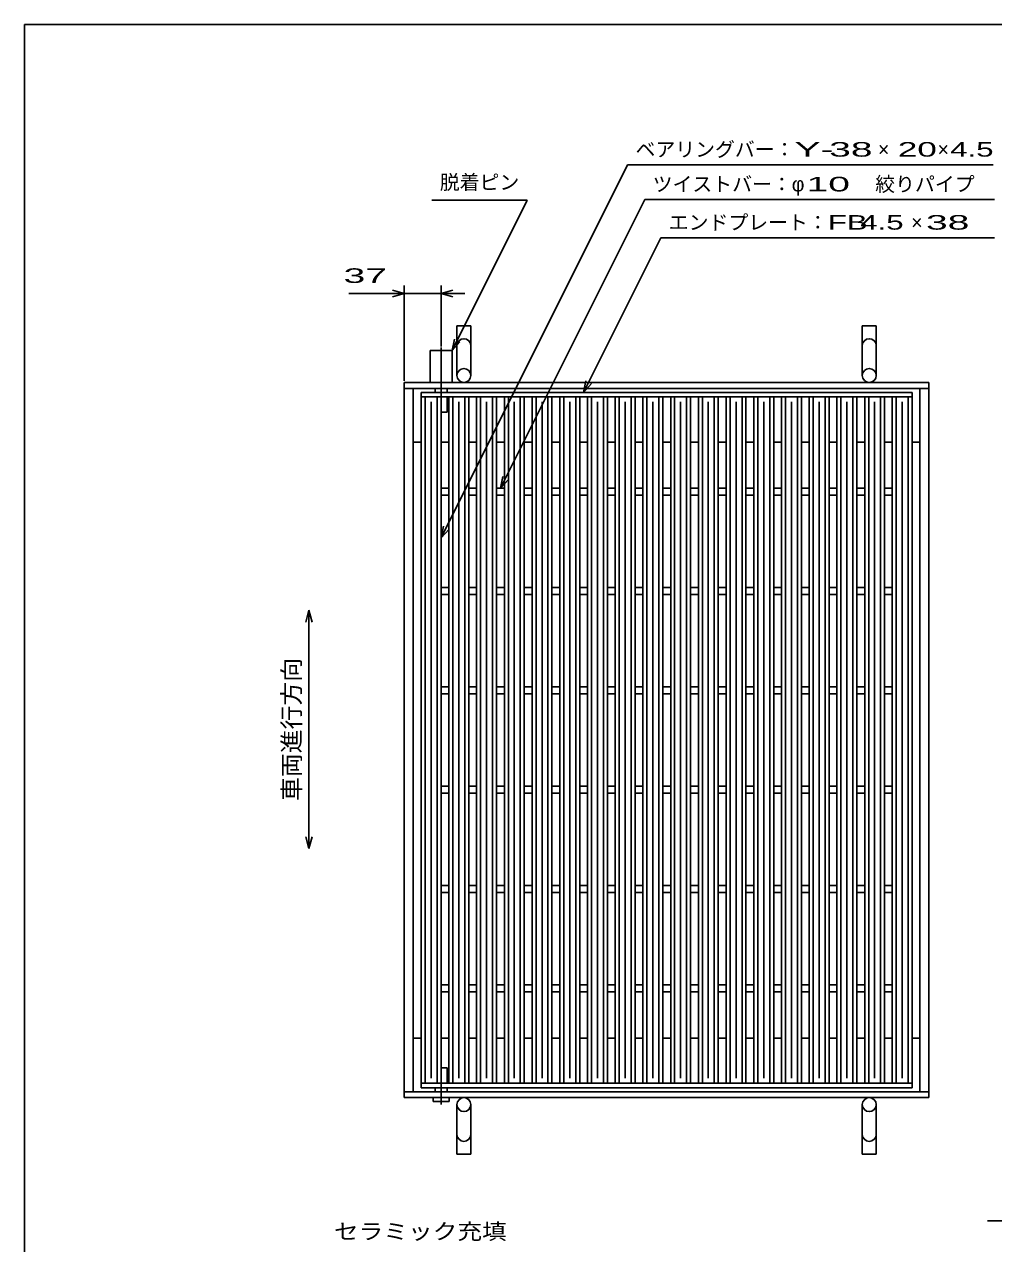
# Model space of a CAD drawing. Units: millimetres, scale not verified. Extents: x -1456 to 1379, y -1028 to 847.
# Drawn here: x -1389 to -413, y -380 to 847 of the extents above; entities that cross this region are included whole.
import ezdxf
from ezdxf.enums import TextEntityAlignment as Align

# ---------------------------------------------------------------- set-up
doc = ezdxf.new("R2010")
doc.units = ezdxf.units.MM
doc.header["$LTSCALE"] = 8
doc.linetypes.add('LONG_DASHED_DOTTED', pattern=[15.25, 12, -1.5, 0.25, -1.5])
for name, color, linetype, lineweight in [('0_2', 150, 'Continuous', 25), ('16', 3, 'Continuous', 25), ('19', 6, 'Continuous', 25), ('22', 4, 'Continuous', 25)]:
    doc.layers.add(name, color=color, linetype=linetype, lineweight=lineweight)
doc.styles.add('ベクトル', font='')
doc.styles.get('ベクトル').set_extended_font_data('ベクトル')

msp = doc.modelspace()

# ---------------------------------------------------------------- linework, layer by layer
at = {"layer": '0_2'}
for p, q in [((-1388.8, -912.8), (-1388.8, 847.2)), ((-1388.8, 847.2), (1379.2, 847.2))]:
    msp.add_line(p, q, dxfattribs=at)
at = {"layer": '0_2', "color": 4}
for p, q in [((-1102.4, 257.466), (-1105.6, 245.466)), ((-1099.2, 245.466), (-1102.4, 257.466)), ((-1102.4, 257.466), (-1102.4, 17.466)), ((-1102.4, 17.466), (-1105.6, 29.466)), ((-1099.2, 29.466), (-1102.4, 17.466))]:
    msp.add_line(p, q, dxfattribs=at)
at = {"layer": '16'}
for p, q in [((-989.4, 476.8), (-495.4, 476.8)), ((-989.4, 472.3), (-989.4, 476.8)), ((-989.4, 472.3), (-495.4, 472.3)), ((-989.4, -218.7), (-989.4, 472.3)), ((-989.4, 472.3), (-969.4, 472.3)), ((-985.4, -218.7), (-985.4, 472.3)), ((-979.4, -213.7), (-979.4, 467.3)), ((-973.4, -218.7), (-973.4, 472.3)), ((-969.4, -218.7), (-969.4, 472.3)), ((-961.5, -218.7), (-961.5, 472.3)), ((-961.5, 472.3), (-941.5, 472.3)), ((-957.5, -218.7), (-957.5, 472.3)), ((-951.5, -213.7), (-951.5, 467.3)), ((-945.5, -218.7), (-945.5, 472.3)), ((-941.5, -218.7), (-941.5, 472.3)), ((-933.6, -218.7), (-933.6, 472.3)), ((-933.6, 472.3), (-913.6, 472.3)), ((-929.6, -218.7), (-929.6, 472.3)), ((-923.6, -213.7), (-923.6, 467.3)), ((-917.6, -218.7), (-917.6, 472.3)), ((-913.6, -218.7), (-913.6, 472.3)), ((-905.7, -218.7), (-905.7, 472.3)), ((-905.7, 472.3), (-885.7, 472.3)), ((-901.7, -218.7), (-901.7, 472.3)), ((-895.7, -213.7), (-895.7, 467.3)), ((-889.7, -218.7), (-889.7, 472.3)), ((-885.7, -218.7), (-885.7, 472.3)), ((-877.8, -218.7), (-877.8, 472.3)), ((-877.8, 472.3), (-857.8, 472.3)), ((-873.8, -218.7), (-873.8, 472.3)), ((-867.8, -213.7), (-867.8, 467.3)), ((-861.8, -218.7), (-861.8, 472.3)), ((-857.8, -218.7), (-857.8, 472.3)), ((-849.9, -218.7), (-849.9, 472.3)), ((-849.9, 472.3), (-829.9, 472.3)), ((-845.9, -218.7), (-845.9, 472.3)), ((-839.9, -213.7), (-839.9, 467.3)), ((-833.9, -218.7), (-833.9, 472.3)), ((-829.9, -218.7), (-829.9, 472.3)), ((-822, -218.7), (-822, 472.3)), ((-822, 472.3), (-802, 472.3)), ((-818, -218.7), (-818, 472.3)), ((-812, -213.7), (-812, 467.3)), ((-806, -218.7), (-806, 472.3)), ((-802, -218.7), (-802, 472.3)), ((-794.1, -218.7), (-794.1, 472.3)), ((-794.1, 472.3), (-774.1, 472.3)), ((-790.1, -218.7), (-790.1, 472.3)), ((-784.1, -213.7), (-784.1, 467.3)), ((-778.1, -218.7), (-778.1, 472.3)), ((-774.1, -218.7), (-774.1, 472.3)), ((-766.2, -218.7), (-766.2, 472.3)), ((-766.2, 472.3), (-746.2, 472.3)), ((-762.2, -218.7), (-762.2, 472.3)), ((-756.2, -213.7), (-756.2, 467.3)), ((-750.2, -218.7), (-750.2, 472.3)), ((-746.2, -218.7), (-746.2, 472.3)), ((-738.3, -218.7), (-738.3, 472.3)), ((-738.3, 472.3), (-718.3, 472.3)), ((-734.3, -218.7), (-734.3, 472.3)), ((-728.3, -213.7), (-728.3, 467.3)), ((-722.3, -218.7), (-722.3, 472.3)), ((-718.3, -218.7), (-718.3, 472.3)), ((-710.4, -218.7), (-710.4, 472.3)), ((-710.4, 472.3), (-690.4, 472.3)), ((-706.4, -218.7), (-706.4, 472.3)), ((-700.4, -213.7), (-700.4, 467.3)), ((-694.4, -218.7), (-694.4, 472.3)), ((-690.4, -218.7), (-690.4, 472.3)), ((-682.5, -218.7), (-682.5, 472.3)), ((-682.5, 472.3), (-662.5, 472.3)), ((-678.5, -218.7), (-678.5, 472.3)), ((-672.5, -213.7), (-672.5, 467.3)), ((-666.5, -218.7), (-666.5, 472.3)), ((-662.5, -218.7), (-662.5, 472.3)), ((-654.6, -218.7), (-654.6, 472.3)), ((-654.6, 472.3), (-634.6, 472.3)), ((-650.6, -218.7), (-650.6, 472.3)), ((-644.6, -213.7), (-644.6, 467.3)), ((-638.6, -218.7), (-638.6, 472.3)), ((-634.6, -218.7), (-634.6, 472.3)), ((-626.7, -218.7), (-626.7, 472.3)), ((-626.7, 472.3), (-606.7, 472.3)), ((-622.7, -218.7), (-622.7, 472.3)), ((-616.7, -213.7), (-616.7, 467.3)), ((-610.7, -218.7), (-610.7, 472.3)), ((-606.7, -218.7), (-606.7, 472.3)), ((-598.8, -218.7), (-598.8, 472.3)), ((-598.8, 472.3), (-578.8, 472.3)), ((-594.8, -218.7), (-594.8, 472.3)), ((-588.8, -213.7), (-588.8, 467.3)), ((-582.8, -218.7), (-582.8, 472.3)), ((-578.8, -218.7), (-578.8, 472.3)), ((-570.9, -218.7), (-570.9, 472.3)), ((-570.9, 472.3), (-550.9, 472.3)), ((-566.9, -218.7), (-566.9, 472.3)), ((-560.9, -213.7), (-560.9, 467.3)), ((-554.9, -218.7), (-554.9, 472.3)), ((-550.9, -218.7), (-550.9, 472.3)), ((-543, -218.7), (-543, 472.3)), ((-543, 472.3), (-523, 472.3)), ((-539, -218.7), (-539, 472.3)), ((-533, -213.7), (-533, 467.3)), ((-527, -218.7), (-527, 472.3)), ((-523, -218.7), (-523, 472.3)), ((-515.4, -218.7), (-515.4, 472.3)), ((-515.4, 472.3), (-495.4, 472.3)), ((-511.4, -218.7), (-511.4, 472.3)), ((-505.4, -213.7), (-505.4, 467.3)), ((-499.4, -218.7), (-499.4, 472.3)), ((-495.4, 472.3), (-495.4, 476.8)), ((-495.4, -218.7), (-495.4, 472.3)), ((-969.4, 380.3), (-961.5, 380.3)), ((-969.4, 373.3), (-961.5, 373.3)), ((-941.5, 380.3), (-933.6, 380.3)), ((-941.5, 373.3), (-933.6, 373.3)), ((-913.6, 380.3), (-905.7, 380.3)), ((-913.6, 373.3), (-905.7, 373.3)), ((-885.7, 380.3), (-877.8, 380.3)), ((-885.7, 373.3), (-877.8, 373.3)), ((-857.8, 380.3), (-849.9, 380.3)), ((-857.8, 373.3), (-849.9, 373.3)), ((-829.9, 380.3), (-822, 380.3)), ((-829.9, 373.3), (-822, 373.3)), ((-802, 380.3), (-794.1, 380.3)), ((-802, 373.3), (-794.1, 373.3)), ((-774.1, 380.3), (-766.2, 380.3)), ((-774.1, 373.3), (-766.2, 373.3)), ((-746.2, 380.3), (-738.3, 380.3)), ((-746.2, 373.3), (-738.3, 373.3)), ((-718.3, 380.3), (-710.4, 380.3)), ((-718.3, 373.3), (-710.4, 373.3)), ((-690.4, 380.3), (-682.5, 380.3)), ((-690.4, 373.3), (-682.5, 373.3)), ((-662.5, 380.3), (-654.6, 380.3)), ((-662.5, 373.3), (-654.6, 373.3)), ((-634.6, 380.3), (-626.7, 380.3)), ((-634.6, 373.3), (-626.7, 373.3)), ((-606.7, 380.3), (-598.8, 380.3)), ((-606.7, 373.3), (-598.8, 373.3)), ((-578.8, 380.3), (-570.9, 380.3)), ((-578.8, 373.3), (-570.9, 373.3)), ((-550.9, 380.3), (-543, 380.3)), ((-550.9, 373.3), (-543, 373.3)), ((-523, 380.3), (-515.4, 380.3)), ((-523, 373.3), (-515.4, 373.3)), ((-969.4, 280.3), (-961.5, 280.3)), ((-969.4, 273.3), (-961.5, 273.3)), ((-941.5, 280.3), (-933.6, 280.3)), ((-941.5, 273.3), (-933.6, 273.3)), ((-913.6, 280.3), (-905.7, 280.3)), ((-913.6, 273.3), (-905.7, 273.3)), ((-885.7, 280.3), (-877.8, 280.3)), ((-885.7, 273.3), (-877.8, 273.3)), ((-857.8, 280.3), (-849.9, 280.3)), ((-857.8, 273.3), (-849.9, 273.3)), ((-829.9, 280.3), (-822, 280.3)), ((-829.9, 273.3), (-822, 273.3)), ((-802, 280.3), (-794.1, 280.3)), ((-802, 273.3), (-794.1, 273.3)), ((-774.1, 280.3), (-766.2, 280.3)), ((-774.1, 273.3), (-766.2, 273.3)), ((-746.2, 280.3), (-738.3, 280.3)), ((-746.2, 273.3), (-738.3, 273.3)), ((-718.3, 280.3), (-710.4, 280.3)), ((-718.3, 273.3), (-710.4, 273.3)), ((-690.4, 280.3), (-682.5, 280.3)), ((-690.4, 273.3), (-682.5, 273.3)), ((-662.5, 280.3), (-654.6, 280.3)), ((-662.5, 273.3), (-654.6, 273.3)), ((-634.6, 280.3), (-626.7, 280.3)), ((-634.6, 273.3), (-626.7, 273.3)), ((-606.7, 280.3), (-598.8, 280.3)), ((-606.7, 273.3), (-598.8, 273.3)), ((-578.8, 280.3), (-570.9, 280.3)), ((-578.8, 273.3), (-570.9, 273.3)), ((-550.9, 280.3), (-543, 280.3)), ((-550.9, 273.3), (-543, 273.3)), ((-523, 280.3), (-515.4, 280.3)), ((-523, 273.3), (-515.4, 273.3)), ((-969.4, 180.3), (-961.5, 180.3)), ((-969.4, 173.3), (-961.5, 173.3)), ((-941.5, 180.3), (-933.6, 180.3)), ((-941.5, 173.3), (-933.6, 173.3)), ((-913.6, 180.3), (-905.7, 180.3)), ((-913.6, 173.3), (-905.7, 173.3)), ((-885.7, 180.3), (-877.8, 180.3)), ((-885.7, 173.3), (-877.8, 173.3)), ((-857.8, 180.3), (-849.9, 180.3)), ((-857.8, 173.3), (-849.9, 173.3)), ((-829.9, 180.3), (-822, 180.3)), ((-829.9, 173.3), (-822, 173.3)), ((-802, 180.3), (-794.1, 180.3)), ((-802, 173.3), (-794.1, 173.3)), ((-774.1, 180.3), (-766.2, 180.3)), ((-774.1, 173.3), (-766.2, 173.3)), ((-746.2, 180.3), (-738.3, 180.3)), ((-746.2, 173.3), (-738.3, 173.3)), ((-718.3, 180.3), (-710.4, 180.3)), ((-718.3, 173.3), (-710.4, 173.3)), ((-690.4, 180.3), (-682.5, 180.3)), ((-690.4, 173.3), (-682.5, 173.3)), ((-662.5, 180.3), (-654.6, 180.3)), ((-662.5, 173.3), (-654.6, 173.3)), ((-634.6, 180.3), (-626.7, 180.3)), ((-634.6, 173.3), (-626.7, 173.3)), ((-606.7, 180.3), (-598.8, 180.3)), ((-606.7, 173.3), (-598.8, 173.3)), ((-578.8, 180.3), (-570.9, 180.3)), ((-578.8, 173.3), (-570.9, 173.3)), ((-550.9, 180.3), (-543, 180.3)), ((-550.9, 173.3), (-543, 173.3)), ((-523, 180.3), (-515.4, 180.3)), ((-523, 173.3), (-515.4, 173.3)), ((-969.4, 80.3), (-961.5, 80.3)), ((-941.5, 80.3), (-933.6, 80.3)), ((-913.6, 80.3), (-905.7, 80.3)), ((-885.7, 80.3), (-877.8, 80.3)), ((-857.8, 80.3), (-849.9, 80.3)), ((-829.9, 80.3), (-822, 80.3)), ((-802, 80.3), (-794.1, 80.3)), ((-774.1, 80.3), (-766.2, 80.3)), ((-746.2, 80.3), (-738.3, 80.3)), ((-718.3, 80.3), (-710.4, 80.3)), ((-690.4, 80.3), (-682.5, 80.3)), ((-662.5, 80.3), (-654.6, 80.3)), ((-634.6, 80.3), (-626.7, 80.3)), ((-606.7, 80.3), (-598.8, 80.3)), ((-578.8, 80.3), (-570.9, 80.3)), ((-550.9, 80.3), (-543, 80.3)), ((-523, 80.3), (-515.4, 80.3)), ((-969.4, 73.3), (-961.5, 73.3)), ((-941.5, 73.3), (-933.6, 73.3)), ((-913.6, 73.3), (-905.7, 73.3)), ((-885.7, 73.3), (-877.8, 73.3)), ((-857.8, 73.3), (-849.9, 73.3)), ((-829.9, 73.3), (-822, 73.3)), ((-802, 73.3), (-794.1, 73.3)), ((-774.1, 73.3), (-766.2, 73.3)), ((-746.2, 73.3), (-738.3, 73.3)), ((-718.3, 73.3), (-710.4, 73.3)), ((-690.4, 73.3), (-682.5, 73.3)), ((-662.5, 73.3), (-654.6, 73.3)), ((-634.6, 73.3), (-626.7, 73.3)), ((-606.7, 73.3), (-598.8, 73.3)), ((-578.8, 73.3), (-570.9, 73.3)), ((-550.9, 73.3), (-543, 73.3)), ((-523, 73.3), (-515.4, 73.3)), ((-969.4, -19.7), (-961.5, -19.7)), ((-941.5, -19.7), (-933.6, -19.7)), ((-913.6, -19.7), (-905.7, -19.7)), ((-885.7, -19.7), (-877.8, -19.7)), ((-857.8, -19.7), (-849.9, -19.7)), ((-829.9, -19.7), (-822, -19.7)), ((-802, -19.7), (-794.1, -19.7)), ((-774.1, -19.7), (-766.2, -19.7)), ((-746.2, -19.7), (-738.3, -19.7)), ((-718.3, -19.7), (-710.4, -19.7)), ((-690.4, -19.7), (-682.5, -19.7)), ((-662.5, -19.7), (-654.6, -19.7)), ((-634.6, -19.7), (-626.7, -19.7)), ((-606.7, -19.7), (-598.8, -19.7)), ((-578.8, -19.7), (-570.9, -19.7)), ((-550.9, -19.7), (-543, -19.7)), ((-523, -19.7), (-515.4, -19.7)), ((-969.4, -26.7), (-961.5, -26.7)), ((-941.5, -26.7), (-933.6, -26.7)), ((-913.6, -26.7), (-905.7, -26.7)), ((-885.7, -26.7), (-877.8, -26.7)), ((-857.8, -26.7), (-849.9, -26.7)), ((-829.9, -26.7), (-822, -26.7)), ((-802, -26.7), (-794.1, -26.7)), ((-774.1, -26.7), (-766.2, -26.7)), ((-746.2, -26.7), (-738.3, -26.7)), ((-718.3, -26.7), (-710.4, -26.7)), ((-690.4, -26.7), (-682.5, -26.7)), ((-662.5, -26.7), (-654.6, -26.7)), ((-634.6, -26.7), (-626.7, -26.7)), ((-606.7, -26.7), (-598.8, -26.7)), ((-578.8, -26.7), (-570.9, -26.7)), ((-550.9, -26.7), (-543, -26.7)), ((-523, -26.7), (-515.4, -26.7)), ((-969.4, -119.7), (-961.5, -119.7)), ((-941.5, -119.7), (-933.6, -119.7)), ((-913.6, -119.7), (-905.7, -119.7)), ((-885.7, -119.7), (-877.8, -119.7)), ((-857.8, -119.7), (-849.9, -119.7)), ((-829.9, -119.7), (-822, -119.7)), ((-802, -119.7), (-794.1, -119.7)), ((-774.1, -119.7), (-766.2, -119.7)), ((-746.2, -119.7), (-738.3, -119.7)), ((-718.3, -119.7), (-710.4, -119.7)), ((-690.4, -119.7), (-682.5, -119.7)), ((-662.5, -119.7), (-654.6, -119.7)), ((-634.6, -119.7), (-626.7, -119.7)), ((-606.7, -119.7), (-598.8, -119.7)), ((-578.8, -119.7), (-570.9, -119.7)), ((-550.9, -119.7), (-543, -119.7)), ((-523, -119.7), (-515.4, -119.7)), ((-969.4, -126.7), (-961.5, -126.7)), ((-941.5, -126.7), (-933.6, -126.7)), ((-913.6, -126.7), (-905.7, -126.7)), ((-885.7, -126.7), (-877.8, -126.7)), ((-857.8, -126.7), (-849.9, -126.7)), ((-829.9, -126.7), (-822, -126.7)), ((-802, -126.7), (-794.1, -126.7)), ((-774.1, -126.7), (-766.2, -126.7)), ((-746.2, -126.7), (-738.3, -126.7)), ((-718.3, -126.7), (-710.4, -126.7)), ((-690.4, -126.7), (-682.5, -126.7)), ((-662.5, -126.7), (-654.6, -126.7)), ((-634.6, -126.7), (-626.7, -126.7)), ((-606.7, -126.7), (-598.8, -126.7)), ((-578.8, -126.7), (-570.9, -126.7)), ((-550.9, -126.7), (-543, -126.7)), ((-523, -126.7), (-515.4, -126.7)), ((-989.4, -218.7), (-495.4, -218.7)), ((-989.4, -223.2), (-989.4, -218.7)), ((-989.4, -218.7), (-969.4, -218.7)), ((-961.5, -218.7), (-941.5, -218.7)), ((-933.6, -218.7), (-913.6, -218.7)), ((-905.7, -218.7), (-885.7, -218.7)), ((-877.8, -218.7), (-857.8, -218.7)), ((-849.9, -218.7), (-829.9, -218.7)), ((-822, -218.7), (-802, -218.7)), ((-794.1, -218.7), (-774.1, -218.7)), ((-766.2, -218.7), (-746.2, -218.7)), ((-738.3, -218.7), (-718.3, -218.7)), ((-710.4, -218.7), (-690.4, -218.7)), ((-682.5, -218.7), (-662.5, -218.7)), ((-654.6, -218.7), (-634.6, -218.7)), ((-626.7, -218.7), (-606.7, -218.7)), ((-598.8, -218.7), (-578.8, -218.7)), ((-570.9, -218.7), (-550.9, -218.7)), ((-543, -218.7), (-523, -218.7)), ((-515.4, -218.7), (-495.4, -218.7)), ((-495.4, -223.2), (-495.4, -218.7)), ((-989.4, -223.2), (-495.4, -223.2))]:
    msp.add_line(p, q, dxfattribs=at)
at = {"layer": '19'}
for p, q in [((-953.4, 493.8), (-953.4, 543.8)), ((-953.4, 543.8), (-939.4, 543.8)), ((-939.4, 493.8), (-939.4, 543.8)), ((-545.4, 493.8), (-545.4, 543.8)), ((-545.4, 543.8), (-531.4, 543.8)), ((-531.4, 493.8), (-531.4, 543.8)), ((-980.4, 486.8), (-980.4, 518.8)), ((-980.4, 518.8), (-958.4, 518.8)), ((-958.4, 518.8), (-958.4, 486.8)), ((-1006.4, 486.8), (-478.4, 486.8)), ((-1006.4, -233.2), (-1006.4, 486.8)), ((-1006.4, 480.8), (-478.4, 480.8)), ((-997.4, -227.2), (-997.4, 480.8)), ((-975.4, 476.8), (-975.4, 480.8)), ((-963.4, 476.8), (-963.4, 480.8)), ((-487.4, -227.2), (-487.4, 480.8)), ((-478.4, -233.2), (-478.4, 486.8)), ((-963.4, 456.8), (-963.4, 472.3)), ((-969.4, 456.8), (-963.4, 456.8)), ((-997.4, 426.8), (-989.4, 426.8)), ((-969.4, 426.8), (-961.5, 426.8)), ((-941.5, 426.8), (-933.6, 426.8)), ((-913.6, 426.8), (-905.7, 426.8)), ((-885.7, 426.8), (-877.8, 426.8)), ((-857.8, 426.8), (-849.9, 426.8)), ((-829.9, 426.8), (-822, 426.8)), ((-802, 426.8), (-794.1, 426.8)), ((-774.1, 426.8), (-766.2, 426.8)), ((-746.2, 426.8), (-738.3, 426.8)), ((-718.3, 426.8), (-710.4, 426.8)), ((-690.4, 426.8), (-682.5, 426.8)), ((-662.5, 426.8), (-654.6, 426.8)), ((-634.6, 426.8), (-626.7, 426.8)), ((-606.7, 426.8), (-599.1, 426.8)), ((-578.8, 426.8), (-571.2, 426.8)), ((-550.9, 426.8), (-543.3, 426.8)), ((-523, 426.8), (-515.4, 426.8)), ((-495.4, 426.8), (-487.4, 426.8)), ((-997.4, -173.2), (-989.4, -173.2)), ((-969.4, -173.2), (-961.5, -173.2)), ((-941.5, -173.2), (-933.6, -173.2)), ((-913.6, -173.2), (-905.7, -173.2)), ((-885.7, -173.2), (-877.8, -173.2)), ((-857.8, -173.2), (-849.9, -173.2)), ((-829.9, -173.2), (-822, -173.2)), ((-802, -173.2), (-794.1, -173.2)), ((-774.1, -173.2), (-766.2, -173.2)), ((-746.2, -173.2), (-738.3, -173.2)), ((-718.3, -173.2), (-710.4, -173.2)), ((-690.4, -173.2), (-682.5, -173.2)), ((-662.5, -173.2), (-654.6, -173.2)), ((-634.6, -173.2), (-626.7, -173.2)), ((-606.7, -173.2), (-599.1, -173.2)), ((-578.8, -173.2), (-571.2, -173.2)), ((-550.9, -173.2), (-543.3, -173.2)), ((-523, -173.2), (-515.4, -173.2)), ((-495.4, -173.2), (-487.4, -173.2)), ((-969.4, -203.2), (-963.4, -203.2)), ((-963.4, -218.7), (-963.4, -203.2)), ((-1006.4, -227.2), (-478.4, -227.2)), ((-975.4, -227.2), (-975.4, -223.2)), ((-963.4, -227.2), (-963.4, -223.2)), ((-1006.4, -233.2), (-478.4, -233.2)), ((-977.4, -237.2), (-977.4, -233.2)), ((-977.4, -237.2), (-961.4, -237.2)), ((-961.4, -237.2), (-961.4, -233.2)), ((-953.4, -290.2), (-953.4, -240.2)), ((-939.4, -290.2), (-939.4, -240.2)), ((-545.4, -290.2), (-545.4, -240.2)), ((-531.4, -290.2), (-531.4, -240.2)), ((-953.4, -290.2), (-939.4, -290.2)), ((-545.4, -290.2), (-531.4, -290.2))]:
    msp.add_line(p, q, dxfattribs=at)
at = {"layer": '19', "linetype": 'LONG_DASHED_DOTTED'}
for p, q in [((-969.4, 521.8), (-969.4, 453.8)), ((-969.4, -240.2), (-969.4, -200.2))]:
    msp.add_line(p, q, dxfattribs=at)
at = {"layer": '19'}
for centre in [(-946.4, 493.8), (-538.4, 493.8), (-946.4, -240.2), (-538.4, -240.2)]:
    msp.add_circle(centre, 7, dxfattribs=at)
for centre, start, end in [((-946.4, 523.8), 0, 180), ((-538.4, 523.8), 0, 180), ((-946.4, -270.2), 180, 0), ((-538.4, -270.2), 180, 0)]:
    msp.add_arc(centre, 7, start, end, dxfattribs=at)
at = {"layer": '22'}
for p, q in [((-969.4, 330.3), (-781.65, 705.8)), ((-781.65, 705.8), (-413.65, 705.8)), ((-978.65, 670.3), (-882.65, 670.3)), ((-958.4, 518.8), (-882.65, 670.3)), ((-909.65, 380.3), (-764.4, 670.8)), ((-764.4, 670.8), (-412.4, 670.8)), ((-825.95, 476.8), (-748.2, 632.3)), ((-748.2, 632.3), (-412.2, 632.3)), ((-1006.4, 576.3), (-1018.4, 579.5)), ((-1006.4, 488.3), (-1006.4, 584.3)), ((-969.4, 522.8), (-969.4, 584.3)), ((-969.4, 576.3), (-957.4, 579.5)), ((-1062.4, 576.3), (-1006.4, 576.3)), ((-1018.4, 573.1), (-1006.4, 576.3)), ((-1006.4, 576.3), (-969.4, 576.3)), ((-957.4, 573.1), (-969.4, 576.3)), ((-969.4, 576.3), (-945.4, 576.3)), ((-958.4, 518.8), (-956, 530.48)), ((-958.4, 518.8), (-950.4, 527.6)), ((-825.95, 476.8), (-823.55, 488.48)), ((-825.95, 476.8), (-817.95, 485.6)), ((-909.65, 380.3), (-907.25, 391.98)), ((-909.65, 380.3), (-901.65, 389.1)), ((-969.4, 330.3), (-967, 341.98)), ((-969.4, 330.3), (-961.4, 339.1)), ((-419.4, -357.2), (-259.4, -357.2))]:
    msp.add_line(p, q, dxfattribs=at)

# ---------------------------------------------------------------- texts
at = {"layer": '0_2', "color": 2, "style": 'ベクトル'}
msp.add_text('車両進行方向', height=17.6, rotation=90, dxfattribs=at).set_placement((-1120, 65.466), align=Align.MIDDLE_LEFT)
at = {"layer": '22', "color": 2, "style": 'ベクトル'}
for s, p in [('ベアリングバー：', (-773.65, 721.4)), ('×', (-529.65, 721.4)), ('×', (-469.65, 721.4)), ('脱着ピン', (-970.65, 688.3)), ('ツイストバー：', (-756.4, 686.4)), ('φ', (-616.4, 686.4)), ('絞りパイプ', (-532.4, 686.4)), ('エンドプレート：', (-740.2, 647.9)), ('×', (-496.2, 647.9))]:
    msp.add_text(s, height=14.66, dxfattribs=at).set_placement(p, align=Align.MIDDLE_LEFT)
for s, height, width, p in [('Y-', 14.66, 2, (-613.65, 721.4)), (' 38 ', 14.66, 2, (-589.65, 721.4)), ('20', 14.66, 1.8, (-509.65, 721.4)), (' 4.5 ', 14.66, 1.6, (-465.65, 721.4)), (' 10 ', 14.66, 2, (-612.4, 686.4)), ('FB', 14.66, 1.6, (-580.2, 647.9)), (' 4.5 ', 14.66, 1.6, (-556.2, 647.9)), (' 38 ', 14.66, 2, (-492.2, 647.9)), (' 37 ', 14.66, 2, (-1078.4, 594.3)), ('セラミック充填', 15.84, 1.15, (-1077.2, -367.9))]:
    msp.add_text(s, height=height, dxfattribs=dict(at, width=width)).set_placement(p, align=Align.MIDDLE_LEFT)

doc.saveas('drawing.dxf')
